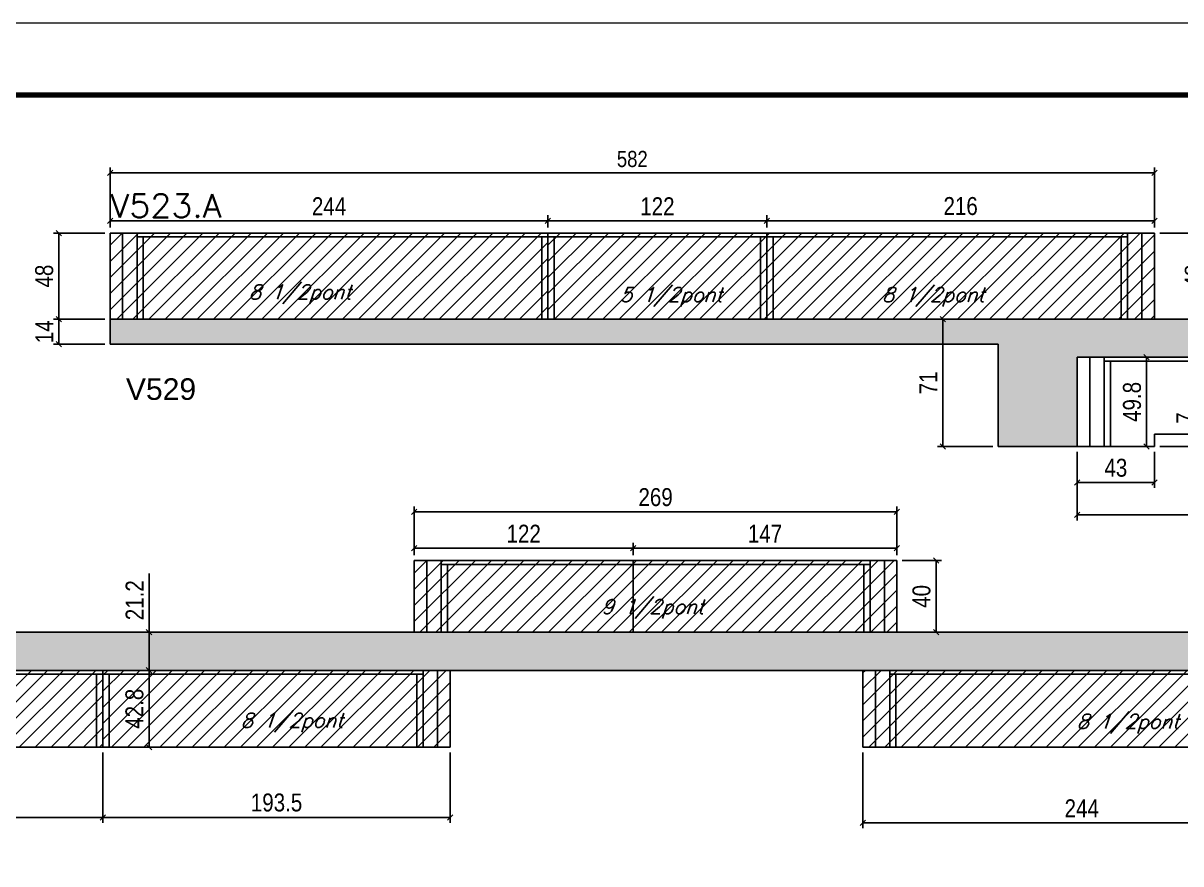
# Model space of a CAD drawing. Extents: x -21493 to -15213, y -12134 to 11887.
# Drawn here: x -19564 to -18919, y 4527 to 4996 of the extents above; entities that cross this region are included whole.
import ezdxf

# ---------------------------------------------------------------- set-up
doc = ezdxf.new("R2010")
doc.units = 0
doc.linetypes.add('DASHED', pattern=[0.75, 0.5, -0.25])
for name, color, linetype in [('5', 5, 'Continuous'), ('COTA', 241, 'Continuous'), ('Painéis', 200, 'Continuous'), ('Reaproveitamento', 251, 'Continuous'), ('SARR_2.2x7', 40, 'Continuous'), ('SARR_3.5x7', 81, 'Continuous'), ('texto', 7, 'Continuous')]:
    doc.layers.add(name, color=color, linetype=linetype)
for name, color, linetype, lineweight in [('Folhas', 255, 'Continuous', 9), ('SARRAFO DE PRESSAO', 251, 'DASHED', 9), ('Texto Seção', 7, 'Continuous', 15)]:
    doc.layers.add(name, color=color, linetype=linetype, lineweight=lineweight)
doc.styles.add('COTA TECNICA', font='techl___.ttf', dxfattribs={"height": 10})
doc.styles.add('COTA TECNICA-50', font='techl___.ttf', dxfattribs={"height": 9})
doc.styles.add('REGUA-120', font='ROMANS.shx', dxfattribs={"height": 15})
doc.styles.add('Romans', font='romans.shx')
doc.styles.get("Standard").update_dxf_attribs({"font": 'arial.ttf'})
doc.dimstyles.new('COTA PAINEL-50', dxfattribs={"dimtxt": 9, "dimasz": 3, "dimexe": 3, "dimexo": 3, "dimgap": 3, "dimtad": 1, "dimdec": 1, "dimzin": 12, "dimdsep": 46, "dimtxsty": 'COTA TECNICA-50', "dimblk1": 'OBLIQUE', "dimblk2": 'OBLIQUE', "dimsah": 1, "dimcen": 0.9, "dimclrd": 4, "dimclre": 4, "dimclrt": 240, "dimadec": 1, "dimazin": 3, "dimtfac": 1, "dimtdec": 1, "dimtmove": 0, "dimatfit": 3, "dimfxl": 1, "dimtolj": 1, "dimtzin": 12, "dimarcsym": 0})
doc.dimstyles.new('PAINEL', dxfattribs={"dimtxt": 10, "dimasz": 3, "dimexe": 3, "dimexo": 3, "dimgap": 3, "dimtad": 1, "dimdec": 1, "dimzin": 12, "dimdsep": 46, "dimtxsty": 'COTA TECNICA', "dimblk1": 'OBLIQUE', "dimblk2": 'OBLIQUE', "dimsah": 1, "dimcen": 0.9, "dimclrd": 4, "dimclre": 4, "dimclrt": 240, "dimadec": 1, "dimazin": 3, "dimtfac": 1, "dimtdec": 1, "dimtmove": 0, "dimatfit": 3, "dimfxl": 1, "dimtolj": 1, "dimtzin": 12, "dimarcsym": 0})
pattern_1 = [(45, (-161814.1976, -23747.117), (-4.49012806, 4.49012806), [])]

# ---------------------------------------------------------------- blocks, each defined once
blk = doc.blocks.new('_Oblique')
at = {"color": 0, "linetype": 'ByBlock', "lineweight": -2}
blk.add_line((-0.5, -0.5), (0.5, 0.5), dxfattribs=at)
blk = doc.blocks.new('*D265')
at = {"layer": 'COTA', "color": 4, "linetype": 'ByBlock', "lineweight": -2, "transparency": 16777216}
for p, q in [((-19519.01, 4830.84), (-19547.62, 4830.84)), ((-19544.62, 4816.84), (-19544.62, 4830.84)), ((-19519.01, 4816.84), (-19547.62, 4816.84))]:
    blk.add_line(p, q, dxfattribs=at)
at = {"layer": 'Defpoints', "color": 0, "linetype": 'ByBlock', "transparency": 16777216}
for p in [(-19544.62, 4830.84), (-19516.01, 4830.84), (-19516.01, 4816.84)]:
    blk.add_point(p, dxfattribs=at)
at = {"layer": 'COTA', "color": 4, "linetype": 'ByBlock', "lineweight": -2, "transparency": 16777216, "xscale": 3, "yscale": 3, "zscale": 3}
for p, rotation in [((-19544.62, 4830.84), 90), ((-19544.62, 4816.84), 270)]:
    blk.add_blockref('_Oblique', p, dxfattribs=dict(at, rotation=rotation))
at = {"layer": 'COTA', "color": 240, "linetype": 'ByBlock', "transparency": 16777216, "insert": (-19552.69, 4823.84), "char_height": 10, "attachment_point": 5, "rotation": 90, "style": 'COTA TECNICA'}
blk.add_mtext('\\A1;14', dxfattribs=at)
blk = doc.blocks.new('*D854')
at = {"layer": 'COTA', "color": 4, "lineweight": -2, "transparency": 16777216}
for p, q in [((-18754.01, 4763.84), (-18754.01, 4718.75)), ((-18977.01, 4756.84), (-18977.01, 4718.75)), ((-18977.01, 4721.75), (-18754.01, 4721.75))]:
    blk.add_line(p, q, dxfattribs=at)
at = {"layer": 'Defpoints', "color": 0, "transparency": 16777216}
for p in [(-18754.01, 4766.84), (-18977.01, 4759.84), (-18754.01, 4721.75)]:
    blk.add_point(p, dxfattribs=at)
at = {"layer": 'COTA', "color": 4, "lineweight": -2, "transparency": 16777216, "xscale": 3, "yscale": 3, "zscale": 3, "rotation": 180}
blk.add_blockref('_Oblique', (-18977.01, 4721.75), dxfattribs=at)
at = {"layer": 'COTA', "color": 4, "lineweight": -2, "transparency": 16777216, "xscale": 3, "yscale": 3, "zscale": 3}
blk.add_blockref('_Oblique', (-18754.01, 4721.75), dxfattribs=at)
at = {"layer": 'COTA', "color": 240, "transparency": 16777216, "insert": (-18865.51, 4729.97), "char_height": 10, "attachment_point": 5, "style": 'COTA TECNICA'}
blk.add_mtext('\\A1;223', dxfattribs=at)
blk = doc.blocks.new('*D856')
at = {"layer": 'COTA', "color": 4, "lineweight": -2, "ltscale": 25, "transparency": 16777216}
for p, q in [((-19519.01, 4878.84), (-19547.62, 4878.84)), ((-19544.62, 4878.84), (-19544.62, 4830.84)), ((-19519.01, 4830.84), (-19547.62, 4830.84))]:
    blk.add_line(p, q, dxfattribs=at)
at = {"layer": 'Defpoints', "color": 0, "ltscale": 25, "transparency": 16777216}
for p in [(-19516.01, 4878.84), (-19544.62, 4830.84), (-19516.01, 4830.84)]:
    blk.add_point(p, dxfattribs=at)
at = {"layer": 'COTA', "color": 4, "lineweight": -2, "ltscale": 25, "transparency": 16777216, "xscale": 3, "yscale": 3, "zscale": 3}
for p, rotation in [((-19544.62, 4878.84), 90), ((-19544.62, 4830.84), 270)]:
    blk.add_blockref('_Oblique', p, dxfattribs=dict(at, rotation=rotation))
at = {"layer": 'COTA', "color": 240, "ltscale": 25, "transparency": 16777216, "insert": (-19552.71, 4854.84), "char_height": 10, "attachment_point": 5, "rotation": 90, "style": 'COTA TECNICA'}
blk.add_mtext('\\A1;48', dxfattribs=at)
blk = doc.blocks.new('*D857')
at = {"layer": 'COTA', "color": 4, "lineweight": -2, "ltscale": 25, "transparency": 16777216}
for p, q in [((-19516.01, 4881.84), (-19516.01, 4888.71)), ((-19516.01, 4885.71), (-19272.01, 4885.71)), ((-19272.01, 4881.84), (-19272.01, 4888.71))]:
    blk.add_line(p, q, dxfattribs=at)
at = {"layer": 'Defpoints', "color": 0, "ltscale": 25, "transparency": 16777216}
for p in [(-19272.01, 4885.71), (-19516.01, 4878.84), (-19272.01, 4878.84)]:
    blk.add_point(p, dxfattribs=at)
at = {"layer": 'COTA', "color": 4, "lineweight": -2, "ltscale": 25, "transparency": 16777216, "xscale": 3, "yscale": 3, "zscale": 3, "rotation": 180}
blk.add_blockref('_Oblique', (-19516.01, 4885.71), dxfattribs=at)
at = {"layer": 'COTA', "color": 4, "lineweight": -2, "ltscale": 25, "transparency": 16777216, "xscale": 3, "yscale": 3, "zscale": 3}
blk.add_blockref('_Oblique', (-19272.01, 4885.71), dxfattribs=at)
at = {"layer": 'COTA', "color": 240, "ltscale": 25, "transparency": 16777216, "insert": (-19394.01, 4893.78), "char_height": 10, "attachment_point": 5, "style": 'COTA TECNICA'}
blk.add_mtext('\\A1;244', dxfattribs=at)
blk = doc.blocks.new('*D858')
at = {"layer": 'COTA', "color": 4, "lineweight": -2, "ltscale": 25, "transparency": 16777216}
for p, q in [((-19272.01, 4881.84), (-19272.01, 4888.71)), ((-19272.01, 4885.71), (-19150.01, 4885.71)), ((-19150.01, 4881.84), (-19150.01, 4888.71))]:
    blk.add_line(p, q, dxfattribs=at)
at = {"layer": 'Defpoints', "color": 0, "ltscale": 25, "transparency": 16777216}
for p in [(-19150.01, 4885.71), (-19272.01, 4878.84), (-19150.01, 4878.84)]:
    blk.add_point(p, dxfattribs=at)
at = {"layer": 'COTA', "color": 4, "lineweight": -2, "ltscale": 25, "transparency": 16777216, "xscale": 3, "yscale": 3, "zscale": 3, "rotation": 180}
blk.add_blockref('_Oblique', (-19272.01, 4885.71), dxfattribs=at)
at = {"layer": 'COTA', "color": 4, "lineweight": -2, "ltscale": 25, "transparency": 16777216, "xscale": 3, "yscale": 3, "zscale": 3}
blk.add_blockref('_Oblique', (-19150.01, 4885.71), dxfattribs=at)
at = {"layer": 'COTA', "color": 240, "ltscale": 25, "transparency": 16777216, "insert": (-19211.01, 4893.76), "char_height": 10, "attachment_point": 5, "style": 'COTA TECNICA'}
blk.add_mtext('\\A1;122', dxfattribs=at)
blk = doc.blocks.new('*D859')
at = {"layer": 'COTA', "color": 4, "lineweight": -2, "ltscale": 25, "transparency": 16777216}
for p, q in [((-19150.01, 4881.84), (-19150.01, 4888.71)), ((-19150.01, 4885.71), (-18934.01, 4885.71)), ((-18934.01, 4881.84), (-18934.01, 4888.71))]:
    blk.add_line(p, q, dxfattribs=at)
at = {"layer": 'Defpoints', "color": 0, "ltscale": 25, "transparency": 16777216}
for p in [(-18934.01, 4885.71), (-19150.01, 4878.84), (-18934.01, 4878.84)]:
    blk.add_point(p, dxfattribs=at)
at = {"layer": 'COTA', "color": 4, "lineweight": -2, "ltscale": 25, "transparency": 16777216, "xscale": 3, "yscale": 3, "zscale": 3, "rotation": 180}
blk.add_blockref('_Oblique', (-19150.01, 4885.71), dxfattribs=at)
at = {"layer": 'COTA', "color": 4, "lineweight": -2, "ltscale": 25, "transparency": 16777216, "xscale": 3, "yscale": 3, "zscale": 3}
blk.add_blockref('_Oblique', (-18934.01, 4885.71), dxfattribs=at)
at = {"layer": 'COTA', "color": 240, "ltscale": 25, "transparency": 16777216, "insert": (-19042.01, 4893.81), "char_height": 10, "attachment_point": 5, "style": 'COTA TECNICA'}
blk.add_mtext('\\A1;216', dxfattribs=at)
blk = doc.blocks.new('*D860')
at = {"layer": 'COTA', "color": 4, "lineweight": -2, "ltscale": 25, "transparency": 16777216}
for p, q in [((-18931.01, 4878.84), (-18900.91, 4878.84)), ((-18903.91, 4830.84), (-18903.91, 4878.84)), ((-18931.01, 4830.84), (-18900.91, 4830.84))]:
    blk.add_line(p, q, dxfattribs=at)
at = {"layer": 'Defpoints', "color": 0, "ltscale": 25, "transparency": 16777216}
for p in [(-18934.01, 4878.84), (-18903.91, 4878.84), (-18934.01, 4830.84)]:
    blk.add_point(p, dxfattribs=at)
at = {"layer": 'COTA', "color": 4, "lineweight": -2, "ltscale": 25, "transparency": 16777216, "xscale": 3, "yscale": 3, "zscale": 3}
for p, rotation in [((-18903.91, 4878.84), 90), ((-18903.91, 4830.84), 270)]:
    blk.add_blockref('_Oblique', p, dxfattribs=dict(at, rotation=rotation))
at = {"layer": 'COTA', "color": 240, "ltscale": 25, "transparency": 16777216, "insert": (-18912.01, 4854.84), "char_height": 10, "attachment_point": 5, "rotation": 90, "style": 'COTA TECNICA'}
blk.add_mtext('\\A1;48', dxfattribs=at)
blk = doc.blocks.new('*D268')
at = {"layer": 'COTA', "color": 4, "linetype": 'ByBlock', "lineweight": -2, "transparency": 16777216}
for p, q in [((-19744.52, 4589.37), (-19744.52, 4550.22)), ((-19520.02, 4589.37), (-19520.02, 4550.22)), ((-19744.52, 4553.22), (-19520.02, 4553.22))]:
    blk.add_line(p, q, dxfattribs=at)
at = {"layer": 'Defpoints', "color": 0, "linetype": 'ByBlock', "transparency": 16777216}
for p in [(-19744.52, 4592.37), (-19520.02, 4592.37), (-19520.02, 4553.22)]:
    blk.add_point(p, dxfattribs=at)
at = {"layer": 'COTA', "color": 4, "linetype": 'ByBlock', "lineweight": -2, "transparency": 16777216, "xscale": 3, "yscale": 3, "zscale": 3, "rotation": 180}
blk.add_blockref('_Oblique', (-19744.52, 4553.22), dxfattribs=at)
at = {"layer": 'COTA', "color": 4, "linetype": 'ByBlock', "lineweight": -2, "transparency": 16777216, "xscale": 3, "yscale": 3, "zscale": 3}
blk.add_blockref('_Oblique', (-19520.02, 4553.22), dxfattribs=at)
at = {"layer": 'COTA', "color": 240, "linetype": 'ByBlock', "transparency": 16777216, "insert": (-19632.27, 4561.33), "char_height": 10, "attachment_point": 5, "style": 'COTA TECNICA'}
blk.add_mtext('\\A1;224.5', dxfattribs=at)
blk = doc.blocks.new('*D269')
at = {"layer": 'COTA', "color": 4, "lineweight": -2, "transparency": 16777216}
for p, q in [((-19504.52, 4635.17), (-19491.34, 4635.17)), ((-19494.34, 4635.17), (-19494.34, 4592.37)), ((-19504.52, 4592.37), (-19491.34, 4592.37))]:
    blk.add_line(p, q, dxfattribs=at)
at = {"layer": 'Defpoints', "color": 0, "transparency": 16777216}
for p in [(-19507.52, 4635.17), (-19507.52, 4592.37), (-19494.34, 4592.37)]:
    blk.add_point(p, dxfattribs=at)
at = {"layer": 'COTA', "color": 4, "lineweight": -2, "transparency": 16777216, "xscale": 3, "yscale": 3, "zscale": 3}
for p, rotation in [((-19494.34, 4635.17), 90), ((-19494.34, 4592.37), 270)]:
    blk.add_blockref('_Oblique', p, dxfattribs=dict(at, rotation=rotation))
at = {"layer": 'COTA', "color": 240, "transparency": 16777216, "insert": (-19502.44, 4613.77), "char_height": 10, "attachment_point": 5, "rotation": 90, "style": 'COTA TECNICA'}
blk.add_mtext('\\A1;42.8', dxfattribs=at)
blk = doc.blocks.new('*D862')
at = {"layer": 'COTA', "color": 4, "lineweight": -2, "ltscale": 25, "transparency": 16777216}
for p, q in [((-19096.52, 4589.37), (-19096.52, 4547.22)), ((-18852.52, 4589.37), (-18852.52, 4547.22)), ((-19096.52, 4550.22), (-18852.52, 4550.22))]:
    blk.add_line(p, q, dxfattribs=at)
at = {"layer": 'Defpoints', "color": 0, "ltscale": 25, "transparency": 16777216}
for p in [(-19096.52, 4592.37), (-18852.52, 4592.37), (-18852.52, 4550.22)]:
    blk.add_point(p, dxfattribs=at)
at = {"layer": 'COTA', "color": 4, "lineweight": -2, "ltscale": 25, "transparency": 16777216, "xscale": 3, "yscale": 3, "zscale": 3, "rotation": 180}
blk.add_blockref('_Oblique', (-19096.52, 4550.22), dxfattribs=at)
at = {"layer": 'COTA', "color": 4, "lineweight": -2, "ltscale": 25, "transparency": 16777216, "xscale": 3, "yscale": 3, "zscale": 3}
blk.add_blockref('_Oblique', (-18852.52, 4550.22), dxfattribs=at)
at = {"layer": 'COTA', "color": 240, "ltscale": 25, "transparency": 16777216, "insert": (-18974.52, 4558.29), "char_height": 10, "attachment_point": 5, "style": 'COTA TECNICA'}
blk.add_mtext('\\A1;244', dxfattribs=at)
blk = doc.blocks.new('*D865')
at = {"layer": 'COTA', "color": 4, "lineweight": -2, "ltscale": 25, "transparency": 16777216}
for p, q in [((-19346.52, 4699.37), (-19346.52, 4726.49)), ((-19077.52, 4723.49), (-19346.52, 4723.49)), ((-19077.52, 4699.37), (-19077.52, 4726.49))]:
    blk.add_line(p, q, dxfattribs=at)
at = {"layer": 'Defpoints', "color": 0, "ltscale": 25, "transparency": 16777216}
for p in [(-19346.52, 4723.49), (-19346.52, 4696.37), (-19077.52, 4696.37)]:
    blk.add_point(p, dxfattribs=at)
at = {"layer": 'COTA', "color": 4, "lineweight": -2, "ltscale": 25, "transparency": 16777216, "xscale": 3, "yscale": 3, "zscale": 3, "rotation": 180}
blk.add_blockref('_Oblique', (-19346.52, 4723.49), dxfattribs=at)
at = {"layer": 'COTA', "color": 4, "lineweight": -2, "ltscale": 25, "transparency": 16777216, "xscale": 3, "yscale": 3, "zscale": 3}
blk.add_blockref('_Oblique', (-19077.52, 4723.49), dxfattribs=at)
at = {"layer": 'COTA', "color": 240, "ltscale": 25, "transparency": 16777216, "insert": (-19212.02, 4731.62), "char_height": 10, "attachment_point": 5, "style": 'COTA TECNICA'}
blk.add_mtext('\\A1;269', dxfattribs=at)
blk = doc.blocks.new('*D866')
at = {"layer": 'COTA', "color": 4, "lineweight": -2, "ltscale": 25, "transparency": 16777216}
for p, q in [((-19346.52, 4699.37), (-19346.52, 4706.25)), ((-19224.52, 4699.37), (-19224.52, 4706.25)), ((-19346.52, 4703.25), (-19224.52, 4703.25))]:
    blk.add_line(p, q, dxfattribs=at)
at = {"layer": 'Defpoints', "color": 0, "ltscale": 25, "transparency": 16777216}
for p in [(-19224.52, 4703.25), (-19346.52, 4696.37), (-19224.52, 4696.37)]:
    blk.add_point(p, dxfattribs=at)
at = {"layer": 'COTA', "color": 4, "lineweight": -2, "ltscale": 25, "transparency": 16777216, "xscale": 3, "yscale": 3, "zscale": 3, "rotation": 180}
blk.add_blockref('_Oblique', (-19346.52, 4703.25), dxfattribs=at)
at = {"layer": 'COTA', "color": 4, "lineweight": -2, "ltscale": 25, "transparency": 16777216, "xscale": 3, "yscale": 3, "zscale": 3}
blk.add_blockref('_Oblique', (-19224.52, 4703.25), dxfattribs=at)
at = {"layer": 'COTA', "color": 240, "ltscale": 25, "transparency": 16777216, "insert": (-19285.52, 4711.31), "char_height": 10, "attachment_point": 5, "style": 'COTA TECNICA'}
blk.add_mtext('\\A1;122', dxfattribs=at)
blk = doc.blocks.new('*D272')
at = {"layer": 'COTA', "color": 4, "lineweight": -2, "ltscale": 25, "transparency": 16777216}
for p, q in [((-19224.52, 4699.37), (-19224.52, 4706.25)), ((-19077.52, 4699.37), (-19077.52, 4706.25)), ((-19224.52, 4703.25), (-19077.52, 4703.25))]:
    blk.add_line(p, q, dxfattribs=at)
at = {"layer": 'Defpoints', "color": 0, "ltscale": 25, "transparency": 16777216}
for p in [(-19077.52, 4703.25), (-19224.52, 4696.37), (-19077.52, 4696.37)]:
    blk.add_point(p, dxfattribs=at)
at = {"layer": 'COTA', "color": 4, "lineweight": -2, "ltscale": 25, "transparency": 16777216, "xscale": 3, "yscale": 3, "zscale": 3, "rotation": 180}
blk.add_blockref('_Oblique', (-19224.52, 4703.25), dxfattribs=at)
at = {"layer": 'COTA', "color": 4, "lineweight": -2, "ltscale": 25, "transparency": 16777216, "xscale": 3, "yscale": 3, "zscale": 3}
blk.add_blockref('_Oblique', (-19077.52, 4703.25), dxfattribs=at)
at = {"layer": 'COTA', "color": 240, "ltscale": 25, "transparency": 16777216, "insert": (-19151.02, 4711.32), "char_height": 10, "attachment_point": 5, "style": 'COTA TECNICA'}
blk.add_mtext('\\A1;147', dxfattribs=at)
blk = doc.blocks.new('*D867')
at = {"layer": 'COTA', "color": 4, "lineweight": -2, "ltscale": 25, "transparency": 16777216}
for p, q in [((-19074.52, 4696.37), (-19052.69, 4696.37)), ((-19055.69, 4656.37), (-19055.69, 4696.37)), ((-19074.52, 4656.37), (-19052.69, 4656.37))]:
    blk.add_line(p, q, dxfattribs=at)
at = {"layer": 'Defpoints', "color": 0, "ltscale": 25, "transparency": 16777216}
for p in [(-19077.52, 4696.37), (-19055.69, 4696.37), (-19077.52, 4656.37)]:
    blk.add_point(p, dxfattribs=at)
at = {"layer": 'COTA', "color": 4, "lineweight": -2, "ltscale": 25, "transparency": 16777216, "xscale": 3, "yscale": 3, "zscale": 3}
for p, rotation in [((-19055.69, 4696.37), 90), ((-19055.69, 4656.37), 270)]:
    blk.add_blockref('_Oblique', p, dxfattribs=dict(at, rotation=rotation))
at = {"layer": 'COTA', "color": 240, "ltscale": 25, "transparency": 16777216, "insert": (-19063.79, 4676.37), "char_height": 10, "attachment_point": 5, "rotation": 90, "style": 'COTA TECNICA'}
blk.add_mtext('\\A1;40', dxfattribs=at)
blk = doc.blocks.new('*D868')
at = {"layer": 'COTA', "color": 4, "lineweight": -2, "ltscale": 25, "transparency": 16777216}
for p, q in [((-19520.02, 4589.37), (-19520.02, 4550.22)), ((-19326.52, 4589.37), (-19326.52, 4550.22)), ((-19520.02, 4553.22), (-19326.52, 4553.22))]:
    blk.add_line(p, q, dxfattribs=at)
at = {"layer": 'Defpoints', "color": 0, "ltscale": 25, "transparency": 16777216}
for p in [(-19520.02, 4592.37), (-19326.52, 4592.37), (-19326.52, 4553.22)]:
    blk.add_point(p, dxfattribs=at)
at = {"layer": 'COTA', "color": 4, "lineweight": -2, "ltscale": 25, "transparency": 16777216, "xscale": 3, "yscale": 3, "zscale": 3, "rotation": 180}
blk.add_blockref('_Oblique', (-19520.02, 4553.22), dxfattribs=at)
at = {"layer": 'COTA', "color": 4, "lineweight": -2, "ltscale": 25, "transparency": 16777216, "xscale": 3, "yscale": 3, "zscale": 3}
blk.add_blockref('_Oblique', (-19326.52, 4553.22), dxfattribs=at)
at = {"layer": 'COTA', "color": 240, "ltscale": 25, "transparency": 16777216, "insert": (-19423.27, 4561.47), "char_height": 10, "attachment_point": 5, "style": 'COTA TECNICA'}
blk.add_mtext('\\A1;193.5', dxfattribs=at)
blk = doc.blocks.new('*D869')
at = {"layer": 'COTA', "color": 4, "lineweight": -2, "ltscale": 25, "transparency": 16777216}
for p, q in [((-19494.34, 4656.37), (-19494.34, 4689.1)), ((-19494.34, 4635.17), (-19494.34, 4656.37))]:
    blk.add_line(p, q, dxfattribs=at)
at = {"layer": 'Defpoints', "color": 0, "ltscale": 25, "transparency": 16777216}
for p in [(-19494.34, 4656.37), (-19494.34, 4656.37), (-19494.34, 4635.17)]:
    blk.add_point(p, dxfattribs=at)
at = {"layer": 'COTA', "color": 4, "lineweight": -2, "ltscale": 25, "transparency": 16777216, "xscale": 3, "yscale": 3, "zscale": 3}
for p, rotation in [((-19494.34, 4656.37), 90), ((-19494.34, 4635.17), 270)]:
    blk.add_blockref('_Oblique', p, dxfattribs=dict(at, rotation=rotation))
at = {"layer": 'COTA', "color": 240, "ltscale": 25, "transparency": 16777216, "insert": (-19502.4, 4674.24), "char_height": 10, "attachment_point": 5, "rotation": 90, "style": 'COTA TECNICA'}
blk.add_mtext('\\A1;21.2', dxfattribs=at)
blk = doc.blocks.new('*D872')
at = {"layer": 'COTA', "color": 4, "lineweight": -2, "ltscale": 25, "transparency": 16777216}
for p, q in [((-19024.01, 4830.84), (-19054.96, 4830.84)), ((-19051.96, 4759.84), (-19051.96, 4830.84)), ((-19024.01, 4759.84), (-19054.96, 4759.84))]:
    blk.add_line(p, q, dxfattribs=at)
at = {"layer": 'Defpoints', "color": 0, "ltscale": 25, "transparency": 16777216}
for p in [(-19051.96, 4830.84), (-19021.01, 4830.84), (-19021.01, 4759.84)]:
    blk.add_point(p, dxfattribs=at)
at = {"layer": 'COTA', "color": 4, "lineweight": -2, "ltscale": 25, "transparency": 16777216, "xscale": 3, "yscale": 3, "zscale": 3}
for p, rotation in [((-19051.96, 4830.84), 90), ((-19051.96, 4759.84), 270)]:
    blk.add_blockref('_Oblique', p, dxfattribs=dict(at, rotation=rotation))
at = {"layer": 'COTA', "color": 240, "ltscale": 25, "transparency": 16777216, "insert": (-19060.04, 4795.34), "char_height": 10, "attachment_point": 5, "rotation": 90, "style": 'COTA TECNICA'}
blk.add_mtext('\\A1;71', dxfattribs=at)
blk = doc.blocks.new('*D873')
at = {"layer": 'COTA', "color": 4, "lineweight": -2, "ltscale": 25, "transparency": 16777216}
for p, q in [((-18974.01, 4809.64), (-18935.36, 4809.64)), ((-18938.36, 4809.64), (-18938.36, 4759.84)), ((-18974.01, 4759.84), (-18935.36, 4759.84))]:
    blk.add_line(p, q, dxfattribs=at)
at = {"layer": 'Defpoints', "color": 0, "ltscale": 25, "transparency": 16777216}
for p in [(-18977.01, 4809.64), (-18977.01, 4759.84), (-18938.36, 4759.84)]:
    blk.add_point(p, dxfattribs=at)
at = {"layer": 'COTA', "color": 4, "lineweight": -2, "ltscale": 25, "transparency": 16777216, "xscale": 3, "yscale": 3, "zscale": 3}
for p, rotation in [((-18938.36, 4809.64), 90), ((-18938.36, 4759.84), 270)]:
    blk.add_blockref('_Oblique', p, dxfattribs=dict(at, rotation=rotation))
at = {"layer": 'COTA', "color": 240, "ltscale": 25, "transparency": 16777216, "insert": (-18946.47, 4784.74), "char_height": 10, "attachment_point": 5, "rotation": 90, "style": 'COTA TECNICA'}
blk.add_mtext('\\A1;49.8', dxfattribs=at)
blk = doc.blocks.new('*D874')
at = {"layer": 'COTA', "color": 4, "lineweight": -2, "ltscale": 25, "transparency": 16777216}
for p, q in [((-18977.01, 4756.84), (-18977.01, 4736.78)), ((-18934.01, 4756.84), (-18934.01, 4736.78)), ((-18977.01, 4739.78), (-18934.01, 4739.78))]:
    blk.add_line(p, q, dxfattribs=at)
at = {"layer": 'Defpoints', "color": 0, "ltscale": 25, "transparency": 16777216}
for p in [(-18977.01, 4759.84), (-18934.01, 4759.84), (-18934.01, 4739.78)]:
    blk.add_point(p, dxfattribs=at)
at = {"layer": 'COTA', "color": 4, "lineweight": -2, "ltscale": 25, "transparency": 16777216, "xscale": 3, "yscale": 3, "zscale": 3, "rotation": 180}
blk.add_blockref('_Oblique', (-18977.01, 4739.78), dxfattribs=at)
at = {"layer": 'COTA', "color": 4, "lineweight": -2, "ltscale": 25, "transparency": 16777216, "xscale": 3, "yscale": 3, "zscale": 3}
blk.add_blockref('_Oblique', (-18934.01, 4739.78), dxfattribs=at)
at = {"layer": 'COTA', "color": 240, "ltscale": 25, "transparency": 16777216, "insert": (-18955.51, 4748), "char_height": 10, "attachment_point": 5, "style": 'COTA TECNICA'}
blk.add_mtext('\\A1;43', dxfattribs=at)
blk = doc.blocks.new('*D875')
at = {"layer": 'COTA', "color": 4, "lineweight": -2, "ltscale": 25, "transparency": 16777216}
for p, q in [((-18908.67, 4766.84), (-18908.67, 4781.57)), ((-18931.01, 4766.84), (-18905.67, 4766.84)), ((-18908.67, 4759.84), (-18908.67, 4766.84)), ((-18931.01, 4759.84), (-18905.67, 4759.84))]:
    blk.add_line(p, q, dxfattribs=at)
at = {"layer": 'Defpoints', "color": 0, "ltscale": 25, "transparency": 16777216}
for p in [(-18934.01, 4766.84), (-18908.67, 4766.84), (-18934.01, 4759.84)]:
    blk.add_point(p, dxfattribs=at)
at = {"layer": 'COTA', "color": 4, "lineweight": -2, "ltscale": 25, "transparency": 16777216, "xscale": 3, "yscale": 3, "zscale": 3}
for p, rotation in [((-18908.67, 4766.84), 90), ((-18908.67, 4759.84), 270)]:
    blk.add_blockref('_Oblique', p, dxfattribs=dict(at, rotation=rotation))
at = {"layer": 'COTA', "color": 240, "ltscale": 25, "transparency": 16777216, "insert": (-18916.74, 4775.7), "char_height": 10, "attachment_point": 5, "rotation": 90, "style": 'COTA TECNICA'}
blk.add_mtext('\\A1;7', dxfattribs=at)
blk = doc.blocks.new('9999999999')
at = {"layer": 'Folhas'}
blk.add_lwpolyline([(98138.98, 34190.21), (99623.98, 34190.21), (99623.98, 35240.21), (98138.98, 35240.21)], close=True, dxfattribs=at)
at = {"layer": 'Folhas', "color": 30, "const_width": 3}
blk.add_lwpolyline([(98213.98, 34230.21), (99583.98, 34230.21), (99583.98, 35200.21), (98213.98, 35200.21)], close=True, dxfattribs=at)
blk = doc.blocks.new('*D1867')
at = {"layer": 'COTA', "color": 4, "lineweight": -2, "transparency": 16777216}
for p, q in [((-19516.01, 4881.84), (-19516.01, 4915.43)), ((-18934.01, 4912.43), (-19516.01, 4912.43)), ((-18934.01, 4881.84), (-18934.01, 4915.43))]:
    blk.add_line(p, q, dxfattribs=at)
at = {"layer": 'Defpoints', "color": 0, "transparency": 16777216}
for p in [(-19516.01, 4912.43), (-19516.01, 4878.84), (-18934.01, 4878.84)]:
    blk.add_point(p, dxfattribs=at)
at = {"layer": 'COTA', "color": 4, "lineweight": -2, "transparency": 16777216, "xscale": 3, "yscale": 3, "zscale": 3, "rotation": 180}
blk.add_blockref('_Oblique', (-19516.01, 4912.43), dxfattribs=at)
at = {"layer": 'COTA', "color": 4, "lineweight": -2, "transparency": 16777216, "xscale": 3, "yscale": 3, "zscale": 3}
blk.add_blockref('_Oblique', (-18934.01, 4912.43), dxfattribs=at)
at = {"layer": 'COTA', "color": 240, "transparency": 16777216, "insert": (-19225.01, 4920.05), "char_height": 9, "attachment_point": 5, "style": 'COTA TECNICA-50'}
blk.add_mtext('\\A1;582', dxfattribs=at)

msp = doc.modelspace()

# ---------------------------------------------------------------- hatches: boundary and pattern name
at = {"layer": 'COTA', "ltscale": 25}
h = msp.add_hatch(dxfattribs=at)
h.set_pattern_fill('AR-CONC', color=256, scale=0.03)
h.set_pattern_definition([(50, (-166005.4725, -18876.645), (5.46554007, -0.47817257), [0.5715, -6.2865]), (355, (-166005.4725, -18876.645), (-1.05730264, 5.73170536), [0.4572, -5.02921753]), (100.4514447, (-166005.017, -18876.685), (4.40823741, 5.25353256), [0.48570026, -5.34270734]), (46.1842, (-166005.4725, -18875.121), (8.13237123, -1.26126984), [0.85725, -9.42975]), (96.6355576, (-166004.795, -18875.226), (7.12212402, 7.42278374), [0.7285507, -8.01406824]), (351.184151, (-166005.4725, -18875.121), (7.122124, 7.42278374), [0.685799, -7.54379196]), (21, (-166004.7105, -18875.502), (4.54843174, -3.06795595), [0.5715, -6.2865]), (326, (-166004.7105, -18875.502), (1.85406085, 5.52563898), [0.4572, -5.0292]), (71.451445, (-166004.3314, -18875.758), (6.40249258, 2.45768307), [0.48570026, -5.34269813]), (37.5, (-166005.4725, -18876.645), (0.092658098, 2.536651166), [0, -4.96824, 0, -5.1054, 0, -5.04825]), (7.5, (-166005.4725, -18876.645), (2.004589875, 3.005417245), [0, -2.91084, 0, -4.85394, 0, -1.92405]), (327.5, (-166007.1717, -18876.645), (4.067717855, -0.17186232), [0, -1.905, 0, -5.9436, 0, -7.8867]), (317.5, (-166007.9337, -18876.645), (4.44387544, 0.76279473), [0, -2.4765, 0, -3.94716, 0, -5.6007])])
h.paths.add_polyline_path([(-18977.01, 4809.64), (-18754.01, 4809.64), (-18510.01, 4809.64), (-18510.01, 4830.84), (-18934.01, 4830.84), (-19516.01, 4830.84), (-19516.01, 4816.84), (-19021.01, 4816.84), (-19021.01, 4759.84), (-18977.01, 4759.84)])
h = msp.add_hatch(dxfattribs=at)
h.set_pattern_fill('AR-CONC', color=256, scale=0.03)
h.set_pattern_definition([(50, (-157052.0014, -19157.5117), (5.46554007, -0.47817257), [0.5715, -6.2865]), (355, (-157052.0014, -19157.512), (-1.05730264, 5.73170536), [0.4572, -5.02921753]), (100.4514447, (-157051.546, -19157.5516), (4.40823741, 5.25353256), [0.48570026, -5.34270734]), (46.1842, (-157052.0014, -19155.988), (8.13237123, -1.26126984), [0.85725, -9.42975]), (96.6355576, (-157051.324, -19156.093), (7.122124, 7.42278374), [0.7285507, -8.01406824]), (351.184151, (-157052.001, -19155.988), (7.122124, 7.42278374), [0.685799, -7.54379196]), (21, (-157051.2394, -19156.3687), (4.54843174, -3.06795595), [0.5715, -6.2865]), (326, (-157051.2394, -19156.369), (1.85406085, 5.52563898), [0.4572, -5.0292]), (71.451445, (-157050.8603, -19156.6244), (6.40249258, 2.45768307), [0.48570026, -5.34269813]), (37.5, (-157052.0014, -19157.5117), (0.092658098, 2.536651166), [0, -4.96824, 0, -5.1054, 0, -5.04825]), (7.5, (-157052.0014, -19157.5117), (2.004589875, 3.005417245), [0, -2.91084, 0, -4.85394, 0, -1.92405]), (327.5, (-157053.7006, -19157.5117), (4.067717855, -0.17186232), [0, -1.905, 0, -5.9436, 0, -7.8867]), (317.5, (-157054.4626, -19157.5117), (4.44387544, 0.76279473), [0, -2.4765, 0, -3.94716, 0, -5.6007])])
h.paths.add_polyline_path([(-19744.52, 4656.37), (-19744.52, 4635.17), (-18574.52, 4635.17), (-18574.52, 4656.37)])
at = {"layer": 'Reaproveitamento', "linetype": 'ByBlock'}
h = msp.add_hatch(dxfattribs=at)
h.set_pattern_fill('ANSI31', color=256, scale=2)
h.set_pattern_definition([(45, (-162565.769, -27127.865), (-4.49012806, 4.49012806), [])])
h.paths.add_polyline_path([(-19516.01, 4878.84), (-19516.01, 4830.84), (-19272.01, 4830.84), (-19272.01, 4878.84)])
h.paths.add_polyline_path([(-19397.6, 4832.88), (-19329.98, 4832.88)], flags=16)
h = msp.add_hatch(dxfattribs=at)
h.set_pattern_fill('ANSI31', color=256, scale=2)
h.set_pattern_definition([(45, (-162321.769, -27127.865), (-4.49012806, 4.49012806), [])])
h.paths.add_polyline_path([(-19272.01, 4878.84), (-19272.01, 4830.84), (-18934.01, 4830.84), (-18934.01, 4878.84)])
h.paths.add_polyline_path([(-19153.6, 4832.88), (-19085.98, 4832.88)], flags=16)
h = msp.add_hatch(dxfattribs=at)
h.set_pattern_fill('ANSI31', color=256, scale=2)
h.set_pattern_definition(pattern_1)
h.paths.add_polyline_path([(-19346.52, 4696.37), (-19346.52, 4656.37), (-19224.52, 4656.37), (-19224.52, 4696.37)])
h = msp.add_hatch(dxfattribs=at)
h.set_pattern_fill('ANSI31', color=256, scale=2)
h.set_pattern_definition(pattern_1)
h.paths.add_polyline_path([(-19077.52, 4656.37), (-19077.52, 4696.37), (-19224.52, 4696.37), (-19224.52, 4656.37)])
h = msp.add_hatch(dxfattribs=at)
h.set_pattern_fill('ANSI31', color=256, scale=2)
h.set_pattern_definition([(45, (-161870.325, -27200.161), (-4.49012806, 4.49012806), [])])
h.paths.add_polyline_path([(-19520.02, 4592.37), (-19520.02, 4635.17), (-19744.52, 4635.17), (-19744.52, 4592.37)])
h.paths.add_polyline_path([(-19654, 4605.78), (-19586.38, 4605.78), (-19580.88, 4621.75), (-19648.5, 4621.75)], flags=24)
h = msp.add_hatch(dxfattribs=at)
h.set_pattern_fill('ANSI31', color=256, scale=2)
h.set_pattern_definition(pattern_1)
h.paths.add_polyline_path([(-19520.02, 4635.17), (-19520.02, 4592.37), (-19326.52, 4592.37), (-19326.52, 4635.17)])
h = msp.add_hatch(dxfattribs=at)
h.set_pattern_fill('ANSI31', color=256, scale=2)
h.set_pattern_definition(pattern_1)
h.paths.add_polyline_path([(-18852.52, 4592.37), (-18852.52, 4635.17), (-19096.52, 4635.17), (-19096.52, 4592.37)])

# ---------------------------------------------------------------- linework, layer by layer
at = {"layer": 'COTA', "linetype": 'ByBlock'}
for p, q in [((-19516.01, 4878.84), (-18934.01, 4878.84)), ((-19516.01, 4816.84), (-19516.01, 4830.84)), ((-18934.01, 4830.84), (-18510.01, 4830.84)), ((-18934.01, 4830.84), (-18934.01, 4830.84)), ((-19516.01, 4816.84), (-19021.01, 4816.84)), ((-19021.01, 4816.84), (-19021.01, 4759.84)), ((-18977.01, 4759.84), (-19021.01, 4759.84))]:
    msp.add_line(p, q, dxfattribs=at)
at = {"layer": 'COTA', "ltscale": 25}
for p, q in [((-19744.52, 4656.37), (-19346.52, 4656.37)), ((-19077.52, 4656.37), (-18574.52, 4656.37)), ((-19326.52, 4635.17), (-19096.52, 4635.17))]:
    msp.add_line(p, q, dxfattribs=at)
at = {"layer": 'Painéis', "linetype": 'ByBlock'}
for p, q in [((-18934.01, 4878.84), (-19516.01, 4878.84)), ((-19272.01, 4832.84), (-19272.01, 4878.84)), ((-19150.01, 4832.84), (-19150.01, 4878.84)), ((-18934.01, 4830.84), (-18934.01, 4878.84)), ((-18754.01, 4809.64), (-18977.01, 4809.64)), ((-18977.01, 4809.64), (-18977.01, 4766.84)), ((-18934.01, 4766.84), (-18510.01, 4766.84)), ((-19077.52, 4696.37), (-19346.52, 4696.37)), ((-19346.52, 4696.37), (-19346.52, 4656.37)), ((-19224.52, 4696.37), (-19224.52, 4656.37)), ((-19077.52, 4696.37), (-19077.52, 4656.37)), ((-19346.52, 4656.37), (-19077.52, 4656.37)), ((-19744.52, 4635.17), (-19326.52, 4635.17)), ((-19520.02, 4635.17), (-19520.02, 4592.37)), ((-19326.52, 4635.17), (-19326.52, 4592.37)), ((-19096.52, 4592.37), (-19096.52, 4635.17)), ((-19096.52, 4635.17), (-18574.52, 4635.17)), ((-19744.52, 4592.37), (-19520.02, 4592.37)), ((-19520.02, 4592.37), (-19326.52, 4592.37)), ((-19096.52, 4592.37), (-18574.52, 4592.37))]:
    msp.add_line(p, q, dxfattribs=at)
at = {"layer": 'Painéis'}
for p, q in [((-19516.01, 4878.84), (-19516.01, 4830.84)), ((-19272.01, 4878.84), (-19272.01, 4830.84)), ((-19150.01, 4878.84), (-19150.01, 4830.84)), ((-18934.01, 4830.84), (-19516.01, 4830.84))]:
    msp.add_line(p, q, dxfattribs=at)
at = {"layer": 'Painéis', "ltscale": 25}
for p, q in [((-18977.01, 4766.84), (-18977.01, 4759.84)), ((-18934.01, 4759.84), (-18934.01, 4766.84)), ((-18977.01, 4759.84), (-18934.01, 4759.84))]:
    msp.add_line(p, q, dxfattribs=at)
at = {"layer": 'SARR_2.2x7', "linetype": 'Continuous'}
for p, q in [((-19509.03, 4878.84), (-19509.03, 4830.84)), ((-18941.01, 4830.84), (-18941.01, 4878.84)), ((-18949.01, 4876.64), (-19501.03, 4876.64)), ((-18970.01, 4809.64), (-18970.01, 4759.84)), ((-18962.01, 4807.44), (-18962.01, 4809.64)), ((-18510.01, 4807.44), (-18962.01, 4807.44)), ((-19339.54, 4696.37), (-19339.54, 4656.37)), ((-19331.54, 4694.17), (-19092.52, 4694.17)), ((-19084.52, 4656.37), (-19084.52, 4696.37)), ((-19341.52, 4632.97), (-19744.52, 4632.97)), ((-19333.52, 4592.37), (-19333.52, 4635.17)), ((-19089.54, 4635.17), (-19089.54, 4592.37)), ((-18857.52, 4632.97), (-19081.54, 4632.97))]:
    msp.add_line(p, q, dxfattribs=at)
at = {"layer": 'SARR_3.5x7'}
for p, q in [((-19501.03, 4878.84), (-19501.03, 4830.84)), ((-18949.01, 4830.84), (-18949.01, 4878.84)), ((-19497.53, 4876.64), (-19497.53, 4830.84)), ((-19275.51, 4876.64), (-19275.51, 4830.84)), ((-19268.51, 4876.64), (-19268.51, 4830.84)), ((-19153.51, 4876.64), (-19153.51, 4830.84)), ((-19146.51, 4876.64), (-19146.51, 4830.84)), ((-18952.51, 4830.84), (-18952.51, 4876.64)), ((-18962.01, 4807.44), (-18962.01, 4759.84)), ((-18958.51, 4807.44), (-18958.51, 4759.84)), ((-19331.54, 4696.37), (-19331.54, 4656.37)), ((-19328.04, 4694.17), (-19328.04, 4656.37)), ((-19096.02, 4656.37), (-19096.02, 4694.17)), ((-19092.52, 4656.37), (-19092.52, 4696.37)), ((-19523.52, 4632.97), (-19523.52, 4592.37)), ((-19520.02, 4635.17), (-19520.02, 4592.37)), ((-19516.52, 4632.97), (-19516.52, 4592.37)), ((-19345.02, 4592.37), (-19345.02, 4632.97)), ((-19341.52, 4592.37), (-19341.52, 4635.17)), ((-19081.54, 4635.17), (-19081.54, 4592.37)), ((-19078.04, 4632.97), (-19078.04, 4592.37))]:
    msp.add_line(p, q, dxfattribs=at)

# ---------------------------------------------------------------- block references
at = {"layer": 'SARRAFO DE PRESSAO', "color": 6, "linetype": 'ByBlock'}
msp.add_blockref('9999999999', (-118033.89, -30244.42), dxfattribs=at)

# ---------------------------------------------------------------- texts
at = {"layer": '5', "linetype": 'Continuous'}
msp.add_text('V529', height=12, rotation=0.00004, dxfattribs=at).set_placement((-19507.22, 4785.88))
at = {"layer": 'texto', "color": 2, "char_height": 8, "attachment_point": 5, "style": 'Romans'}
for s, insert in [('{\\Q19;\\C256;8 1/2pont}', (-19410.15, 4844.72)), ('{\\Q19;\\C256;5 1/2pont}', (-19203.35, 4843.18)), ('{\\Q19;\\C256;8 1/2pont}', (-19057.28, 4843.18)), ('{\\Q19;\\C256;9 1/2pont}', (-19213.65, 4669.37)), ('{\\Q19;\\C256;8 1/2pont}', (-19414.68, 4605.98)), ('{\\Q19;\\C256;8 1/2pont}', (-18948.76, 4605.37))]:
    msp.add_mtext(s, dxfattribs=dict(at, insert=insert))
at = {"layer": 'Texto Seção', "style": 'REGUA-120', "width": 1.05}
msp.add_text('V523.A', height=13, dxfattribs=at).set_placement((-19515.84, 4887.54))

# ---------------------------------------------------------------- dimensions: what is measured, and where the dimension line sits
at = {"layer": 'COTA'}
for base, p1, p2, dimstyle, picture, middle in [((-19516.01, 4912.43), (-18934.01, 4878.84), (-19516.01, 4878.84), 'COTA PAINEL-50', '*D1867', (-19225.01, 4920.05)), ((-18754.01, 4721.75), (-18977.01, 4759.84), (-18754.01, 4766.84), 'PAINEL', '*D854', (-18865.51, 4729.97))]:
    dim = msp.add_linear_dim(base=base, p1=p1, p2=p2, dimstyle=dimstyle, dxfattribs=at)
    dim.commit()
    dim.dimension.update_dxf_attribs({"geometry": picture, "text_midpoint": middle})
at = {"layer": 'COTA', "ltscale": 25}
for base, p1, p2, picture, middle in [((-19272.01, 4885.71), (-19516.01, 4878.84), (-19272.01, 4878.84), '*D857', (-19394.01, 4893.78)), ((-18934.01, 4739.78), (-18977.01, 4759.84), (-18934.01, 4759.84), '*D874', (-18955.51, 4748)), ((-19346.52, 4723.49), (-19077.52, 4696.37), (-19346.52, 4696.37), '*D865', (-19212.02, 4731.62)), ((-19224.52, 4703.25), (-19346.52, 4696.37), (-19224.52, 4696.37), '*D866', (-19285.52, 4711.31)), ((-19077.52, 4703.25), (-19224.52, 4696.37), (-19077.52, 4696.37), '*D272', (-19151.02, 4711.32)), ((-19326.52, 4553.22), (-19520.02, 4592.37), (-19326.52, 4592.37), '*D868', (-19423.27, 4561.47))]:
    dim = msp.add_linear_dim(base=base, p1=p1, p2=p2, dimstyle='PAINEL', dxfattribs=at)
    dim.commit()
    dim.dimension.update_dxf_attribs({"geometry": picture, "text_midpoint": middle})
for base, p1, p2, picture, middle in [((-19150.01, 4885.71), (-19272.01, 4878.84), (-19150.01, 4878.84), '*D858', (-19211.01, 4893.76)), ((-18934.01, 4885.71), (-19150.01, 4878.84), (-18934.01, 4878.84), '*D859', (-19042.01, 4893.81)), ((-18852.52, 4550.22), (-19096.52, 4592.37), (-18852.52, 4592.37), '*D862', (-18974.52, 4558.29))]:
    dim = msp.add_linear_dim(base=base, p1=p1, p2=p2, dimstyle='PAINEL', override={"dimtmove": 1}, dxfattribs=at)
    dim.commit()
    dim.dimension.update_dxf_attribs({"geometry": picture, "text_midpoint": middle})
for base, p1, p2, picture, middle in [((-19544.62, 4830.84), (-19516.01, 4878.84), (-19516.01, 4830.84), '*D856', (-19552.71, 4854.84)), ((-18903.91, 4878.84), (-18934.01, 4830.84), (-18934.01, 4878.84), '*D860', (-18912.01, 4854.84)), ((-19051.96, 4830.84), (-19021.01, 4759.84), (-19021.01, 4830.84), '*D872', (-19060.04, 4795.34)), ((-18938.36, 4759.84), (-18977.01, 4809.64), (-18977.01, 4759.84), '*D873', (-18946.47, 4784.74)), ((-18908.67, 4766.84), (-18934.01, 4759.84), (-18934.01, 4766.84), '*D875', (-18916.74, 4775.7)), ((-19055.69, 4696.37), (-19077.52, 4656.37), (-19077.52, 4696.37), '*D867', (-19063.79, 4676.37)), ((-19494.34, 4656.37), (-19494.34, 4635.17), (-19494.34, 4656.37), '*D869', (-19502.4, 4674.24))]:
    dim = msp.add_linear_dim(base=base, p1=p1, p2=p2, angle=90, dimstyle='PAINEL', dxfattribs=at)
    dim.commit()
    dim.dimension.update_dxf_attribs({"geometry": picture, "text_midpoint": middle})
at = {"layer": 'COTA', "linetype": 'ByBlock'}
dim = msp.add_linear_dim(base=(-19544.62, 4830.84), p1=(-19516.01, 4816.84), p2=(-19516.01, 4830.84), angle=90, dimstyle='PAINEL', dxfattribs=at)
dim.commit()
dim.dimension.update_dxf_attribs({"geometry": '*D265', "text_midpoint": (-19544.62, 4823.84), "dimtype": 160})
at = {"layer": 'COTA'}
dim = msp.add_linear_dim(base=(-19494.34, 4592.37), p1=(-19507.52, 4635.17), p2=(-19507.52, 4592.37), angle=90, dimstyle='PAINEL', dxfattribs=at)
dim.commit()
dim.dimension.update_dxf_attribs({"geometry": '*D269', "text_midpoint": (-19502.44, 4613.77)})
at = {"layer": 'COTA', "linetype": 'ByBlock'}
dim = msp.add_linear_dim(base=(-19520.02, 4553.22), p1=(-19744.52, 4592.37), p2=(-19520.02, 4592.37), dimstyle='PAINEL', dxfattribs=at)
dim.commit()
dim.dimension.update_dxf_attribs({"geometry": '*D268', "text_midpoint": (-19632.27, 4561.33)})

doc.saveas('drawing.dxf')
